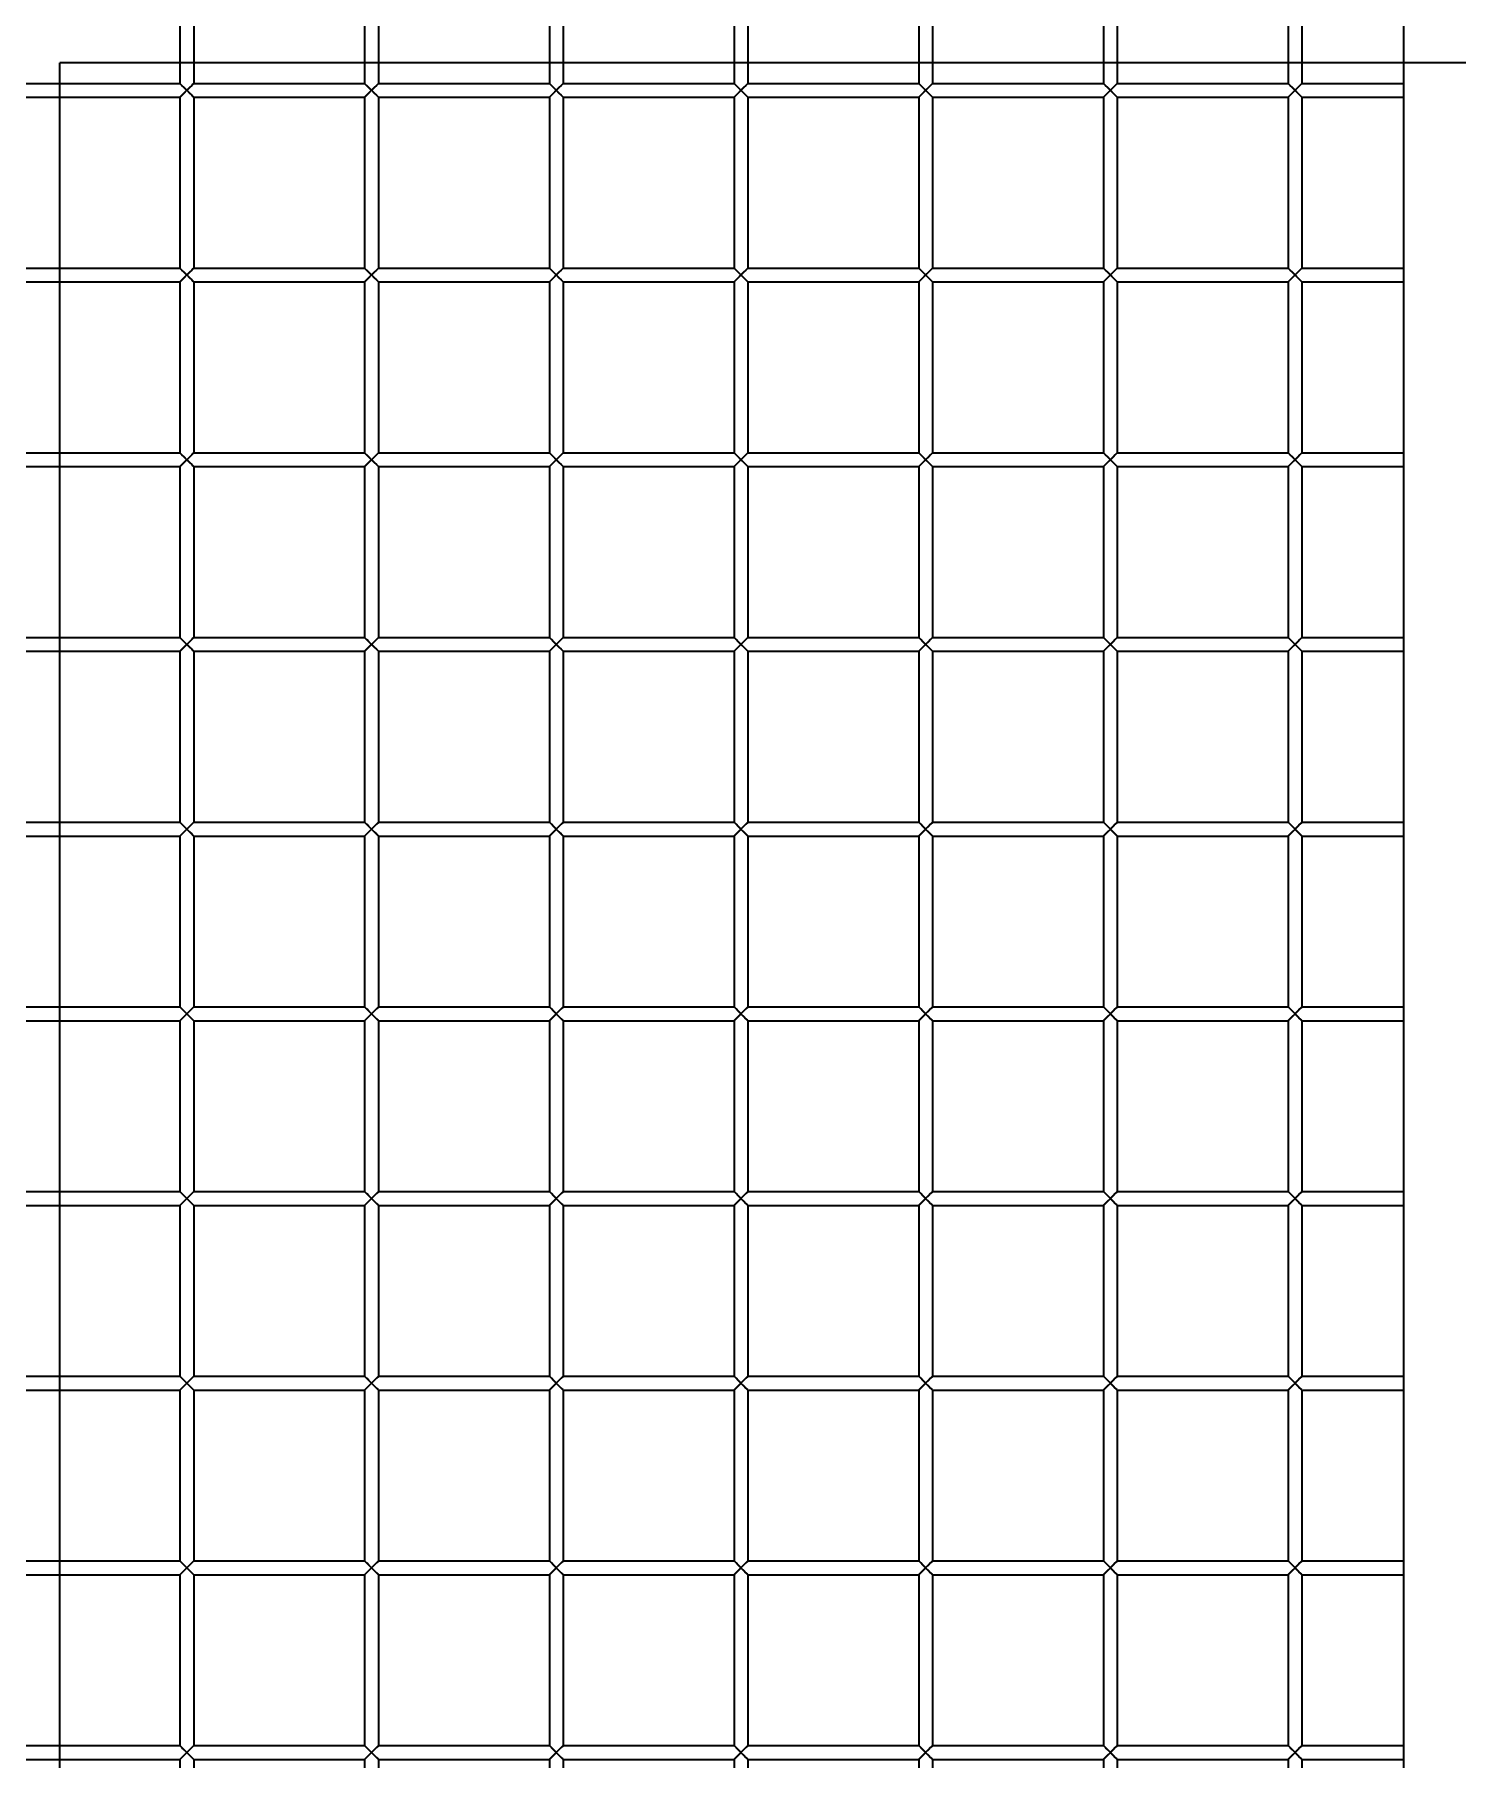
# Model space of a CAD drawing. Header units: millimetres. Extents: x 32496 to 166256, y 3504 to 23939.
# Drawn here: x 71164.5 to 71472.7, y 12866.7 to 13240.3 of the extents above; entities that cross this region are included whole.
import ezdxf

# ---------------------------------------------------------------- set-up
doc = ezdxf.new("R2010")
doc.units = ezdxf.units.MM
doc.layers.get('0').update_dxf_attribs({"lineweight": 35})

# ---------------------------------------------------------------- blocks, each defined once
blk = doc.blocks.new('DRGTJHYTHRTTR')
at = {"color": 7, "linetype": 'Continuous'}
for p in [(60371.04, -49732.69), (53249.04, -50285.69)]:
    blk.add_line(p, (53249.04, -49732.69), dxfattribs=at)
blk = doc.blocks.new('8-1250')
at = {"linetype": 'Continuous'}
for p, q in [((-1585.13, -33446.27), (-1585.13, -34431.79)), ((-1850.13, -33704.79), (-1850.13, -33741.79)), ((-1847.13, -33704.79), (-1847.13, -33741.79)), ((-1810.13, -33704.79), (-1810.13, -33741.79)), ((-1807.13, -33704.79), (-1807.13, -33741.79)), ((-1770.13, -33704.79), (-1770.13, -33741.79)), ((-1767.13, -33704.79), (-1767.13, -33741.79)), ((-1730.13, -33704.79), (-1730.13, -33741.79)), ((-1727.13, -33704.79), (-1727.13, -33741.79)), ((-1690.13, -33704.79), (-1690.13, -33741.79)), ((-1687.13, -33704.79), (-1687.13, -33741.79)), ((-1650.13, -33704.79), (-1650.13, -33741.79)), ((-1647.13, -33704.79), (-1647.13, -33741.79)), ((-1610.13, -33704.79), (-1610.13, -33741.79)), ((-1607.13, -33704.79), (-1607.13, -33741.79)), ((-1887.13, -33741.79), (-1850.13, -33741.79)), ((-1850.13, -33741.79), (-1847.13, -33744.79)), ((-1850.13, -33744.79), (-1847.13, -33741.79)), ((-1847.13, -33741.79), (-1810.13, -33741.79)), ((-1810.13, -33741.79), (-1807.13, -33744.79)), ((-1810.13, -33744.79), (-1807.13, -33741.79)), ((-1807.13, -33741.79), (-1770.13, -33741.79)), ((-1770.13, -33741.79), (-1767.13, -33744.79)), ((-1770.13, -33744.79), (-1767.13, -33741.79)), ((-1767.13, -33741.79), (-1730.13, -33741.79)), ((-1730.13, -33741.79), (-1727.13, -33744.79)), ((-1730.13, -33744.79), (-1727.13, -33741.79)), ((-1727.13, -33741.79), (-1690.13, -33741.79)), ((-1690.13, -33741.79), (-1687.13, -33744.79)), ((-1690.13, -33744.79), (-1687.13, -33741.79)), ((-1687.13, -33741.79), (-1650.13, -33741.79)), ((-1650.13, -33741.79), (-1647.13, -33744.79)), ((-1650.13, -33744.79), (-1647.13, -33741.79)), ((-1647.13, -33741.79), (-1610.13, -33741.79)), ((-1610.13, -33741.79), (-1607.13, -33744.79)), ((-1610.13, -33744.79), (-1607.13, -33741.79)), ((-1607.13, -33741.79), (-1585.13, -33741.79)), ((-1887.13, -33744.79), (-1850.13, -33744.79)), ((-1850.13, -33744.79), (-1850.13, -33781.79)), ((-1850.01, -33744.67), (-1849.22, -33743.88)), ((-1849.22, -33743.88), (-1848.63, -33743.29)), ((-1847.13, -33744.79), (-1847.13, -33781.79)), ((-1847.13, -33744.79), (-1810.13, -33744.79)), ((-1810.13, -33744.79), (-1810.13, -33781.79)), ((-1810.01, -33744.67), (-1809.22, -33743.88)), ((-1809.22, -33743.88), (-1808.63, -33743.29)), ((-1807.13, -33744.79), (-1807.13, -33781.79)), ((-1807.13, -33744.79), (-1770.13, -33744.79)), ((-1770.13, -33744.79), (-1770.13, -33781.79)), ((-1770.01, -33744.67), (-1769.22, -33743.88)), ((-1769.22, -33743.88), (-1768.63, -33743.29)), ((-1767.13, -33744.79), (-1730.13, -33744.79)), ((-1767.13, -33744.79), (-1767.13, -33781.79)), ((-1730.13, -33744.79), (-1730.13, -33781.79)), ((-1730.01, -33744.67), (-1729.22, -33743.88)), ((-1729.22, -33743.88), (-1728.63, -33743.29)), ((-1727.13, -33744.79), (-1690.13, -33744.79)), ((-1727.13, -33744.79), (-1727.13, -33781.79)), ((-1690.13, -33744.79), (-1690.13, -33781.79)), ((-1690.01, -33744.67), (-1689.22, -33743.88)), ((-1689.22, -33743.88), (-1688.63, -33743.29)), ((-1687.13, -33744.79), (-1650.13, -33744.79)), ((-1687.13, -33744.79), (-1687.13, -33781.79)), ((-1650.13, -33744.79), (-1650.13, -33781.79)), ((-1650.01, -33744.67), (-1649.22, -33743.88)), ((-1649.22, -33743.88), (-1648.63, -33743.29)), ((-1647.13, -33744.79), (-1610.13, -33744.79)), ((-1647.13, -33744.79), (-1647.13, -33781.79)), ((-1610.13, -33744.79), (-1610.13, -33781.79)), ((-1610.01, -33744.67), (-1609.22, -33743.88)), ((-1609.22, -33743.88), (-1608.63, -33743.29)), ((-1607.13, -33744.79), (-1585.13, -33744.79)), ((-1607.13, -33744.79), (-1607.13, -33781.79)), ((-1887.13, -33781.79), (-1850.13, -33781.79)), ((-1850.13, -33781.79), (-1847.13, -33784.79)), ((-1850.13, -33784.79), (-1847.13, -33781.79)), ((-1847.13, -33781.79), (-1810.13, -33781.79)), ((-1810.13, -33781.79), (-1807.13, -33784.79)), ((-1810.13, -33784.79), (-1807.13, -33781.79)), ((-1807.13, -33781.79), (-1770.13, -33781.79)), ((-1770.13, -33781.79), (-1767.13, -33784.79)), ((-1770.13, -33784.79), (-1767.13, -33781.79)), ((-1767.13, -33781.79), (-1730.13, -33781.79)), ((-1730.13, -33781.79), (-1727.13, -33784.79)), ((-1730.13, -33784.79), (-1727.13, -33781.79)), ((-1727.13, -33781.79), (-1690.13, -33781.79)), ((-1690.13, -33781.79), (-1687.13, -33784.79)), ((-1690.13, -33784.79), (-1687.13, -33781.79)), ((-1687.13, -33781.79), (-1650.13, -33781.79)), ((-1650.13, -33781.79), (-1647.13, -33784.79)), ((-1650.13, -33784.79), (-1647.13, -33781.79)), ((-1647.13, -33781.79), (-1610.13, -33781.79)), ((-1610.13, -33781.79), (-1607.13, -33784.79)), ((-1610.13, -33784.79), (-1607.13, -33781.79)), ((-1607.13, -33781.79), (-1585.13, -33781.79)), ((-1887.13, -33784.79), (-1850.13, -33784.79)), ((-1850.13, -33784.79), (-1850.13, -33821.79)), ((-1850.01, -33784.67), (-1849.22, -33783.88)), ((-1849.22, -33783.88), (-1848.63, -33783.29)), ((-1847.13, -33784.79), (-1847.13, -33821.79)), ((-1847.13, -33784.79), (-1810.13, -33784.79)), ((-1810.13, -33784.79), (-1810.13, -33821.79)), ((-1810.01, -33784.67), (-1809.22, -33783.88)), ((-1809.22, -33783.88), (-1808.63, -33783.29)), ((-1807.13, -33784.79), (-1807.13, -33821.79)), ((-1807.13, -33784.79), (-1770.13, -33784.79)), ((-1770.13, -33784.79), (-1770.13, -33821.79)), ((-1770.01, -33784.67), (-1769.22, -33783.88)), ((-1769.22, -33783.88), (-1768.63, -33783.29)), ((-1767.13, -33784.79), (-1730.13, -33784.79)), ((-1767.13, -33784.79), (-1767.13, -33821.79)), ((-1730.13, -33784.79), (-1730.13, -33821.79)), ((-1730.01, -33784.67), (-1729.22, -33783.88)), ((-1729.22, -33783.88), (-1728.63, -33783.29)), ((-1727.13, -33784.79), (-1690.13, -33784.79)), ((-1727.13, -33784.79), (-1727.13, -33821.79)), ((-1690.13, -33784.79), (-1690.13, -33821.79)), ((-1690.01, -33784.67), (-1689.22, -33783.88)), ((-1689.22, -33783.88), (-1688.63, -33783.29)), ((-1687.13, -33784.79), (-1650.13, -33784.79)), ((-1687.13, -33784.79), (-1687.13, -33821.79)), ((-1650.13, -33784.79), (-1650.13, -33821.79)), ((-1650.01, -33784.67), (-1649.22, -33783.88)), ((-1649.22, -33783.88), (-1648.63, -33783.29)), ((-1647.13, -33784.79), (-1610.13, -33784.79)), ((-1647.13, -33784.79), (-1647.13, -33821.79)), ((-1610.13, -33784.79), (-1610.13, -33821.79)), ((-1610.01, -33784.67), (-1609.22, -33783.88)), ((-1609.22, -33783.88), (-1608.63, -33783.29)), ((-1607.13, -33784.79), (-1585.13, -33784.79)), ((-1607.13, -33784.79), (-1607.13, -33821.79)), ((-1887.13, -33821.79), (-1850.13, -33821.79)), ((-1850.13, -33821.79), (-1847.13, -33824.79)), ((-1850.13, -33824.79), (-1847.13, -33821.79)), ((-1850.01, -33824.67), (-1849.22, -33823.88)), ((-1849.22, -33823.88), (-1848.63, -33823.29)), ((-1847.13, -33821.79), (-1810.13, -33821.79)), ((-1810.13, -33821.79), (-1807.13, -33824.79)), ((-1810.13, -33824.79), (-1807.13, -33821.79)), ((-1810.01, -33824.67), (-1809.22, -33823.88)), ((-1809.22, -33823.88), (-1808.63, -33823.29)), ((-1807.13, -33821.79), (-1770.13, -33821.79)), ((-1770.13, -33821.79), (-1767.13, -33824.79)), ((-1770.13, -33824.79), (-1767.13, -33821.79)), ((-1770.01, -33824.67), (-1769.22, -33823.88)), ((-1769.22, -33823.88), (-1768.63, -33823.29)), ((-1767.13, -33821.79), (-1730.13, -33821.79)), ((-1730.13, -33821.79), (-1727.13, -33824.79)), ((-1730.13, -33824.79), (-1727.13, -33821.79)), ((-1730.01, -33824.67), (-1729.22, -33823.88)), ((-1729.22, -33823.88), (-1728.63, -33823.29)), ((-1727.13, -33821.79), (-1690.13, -33821.79)), ((-1690.13, -33821.79), (-1687.13, -33824.79)), ((-1690.13, -33824.79), (-1687.13, -33821.79)), ((-1690.01, -33824.67), (-1689.22, -33823.88)), ((-1689.22, -33823.88), (-1688.63, -33823.29)), ((-1687.13, -33821.79), (-1650.13, -33821.79)), ((-1650.13, -33821.79), (-1647.13, -33824.79)), ((-1650.13, -33824.79), (-1647.13, -33821.79)), ((-1650.01, -33824.67), (-1649.22, -33823.88)), ((-1649.22, -33823.88), (-1648.63, -33823.29)), ((-1647.13, -33821.79), (-1610.13, -33821.79)), ((-1610.13, -33821.79), (-1607.13, -33824.79)), ((-1610.13, -33824.79), (-1607.13, -33821.79)), ((-1610.01, -33824.67), (-1609.22, -33823.88)), ((-1609.22, -33823.88), (-1608.63, -33823.29)), ((-1607.13, -33821.79), (-1585.13, -33821.79)), ((-1887.13, -33824.79), (-1850.13, -33824.79)), ((-1850.13, -33824.79), (-1850.13, -33861.79)), ((-1847.13, -33824.79), (-1810.13, -33824.79)), ((-1847.13, -33824.79), (-1847.13, -33861.79)), ((-1810.13, -33824.79), (-1810.13, -33861.79)), ((-1807.13, -33824.79), (-1770.13, -33824.79)), ((-1807.13, -33824.79), (-1807.13, -33861.79)), ((-1770.13, -33824.79), (-1770.13, -33861.79)), ((-1767.13, -33824.79), (-1730.13, -33824.79)), ((-1767.13, -33824.79), (-1767.13, -33861.79)), ((-1730.13, -33824.79), (-1730.13, -33861.79)), ((-1727.13, -33824.79), (-1690.13, -33824.79)), ((-1727.13, -33824.79), (-1727.13, -33861.79)), ((-1690.13, -33824.79), (-1690.13, -33861.79)), ((-1687.13, -33824.79), (-1650.13, -33824.79)), ((-1687.13, -33824.79), (-1687.13, -33861.79)), ((-1650.13, -33824.79), (-1650.13, -33861.79)), ((-1647.13, -33824.79), (-1610.13, -33824.79)), ((-1647.13, -33824.79), (-1647.13, -33861.79)), ((-1610.13, -33824.79), (-1610.13, -33861.79)), ((-1607.13, -33824.79), (-1585.13, -33824.79)), ((-1607.13, -33824.79), (-1607.13, -33861.79)), ((-1887.13, -33861.79), (-1850.13, -33861.79)), ((-1887.13, -33864.79), (-1850.13, -33864.79)), ((-1850.13, -33861.79), (-1847.13, -33864.79)), ((-1850.13, -33864.79), (-1847.13, -33861.79)), ((-1850.13, -33864.79), (-1850.13, -33901.79)), ((-1850.01, -33864.67), (-1849.22, -33863.88)), ((-1849.22, -33863.88), (-1848.63, -33863.29)), ((-1847.13, -33861.79), (-1810.13, -33861.79)), ((-1847.13, -33864.79), (-1810.13, -33864.79)), ((-1847.13, -33864.79), (-1847.13, -33901.79)), ((-1810.13, -33861.79), (-1807.13, -33864.79)), ((-1810.13, -33864.79), (-1807.13, -33861.79)), ((-1810.13, -33864.79), (-1810.13, -33901.79)), ((-1810.01, -33864.67), (-1809.22, -33863.88)), ((-1809.22, -33863.88), (-1808.63, -33863.29)), ((-1807.13, -33861.79), (-1770.13, -33861.79)), ((-1807.13, -33864.79), (-1770.13, -33864.79)), ((-1807.13, -33864.79), (-1807.13, -33901.79)), ((-1770.13, -33861.79), (-1767.13, -33864.79)), ((-1770.13, -33864.79), (-1767.13, -33861.79)), ((-1770.13, -33864.79), (-1770.13, -33901.79)), ((-1770.01, -33864.67), (-1769.22, -33863.88)), ((-1769.22, -33863.88), (-1768.63, -33863.29)), ((-1767.13, -33861.79), (-1730.13, -33861.79)), ((-1767.13, -33864.79), (-1730.13, -33864.79)), ((-1767.13, -33864.79), (-1767.13, -33901.79)), ((-1730.13, -33861.79), (-1727.13, -33864.79)), ((-1730.13, -33864.79), (-1727.13, -33861.79)), ((-1730.13, -33864.79), (-1730.13, -33901.79)), ((-1730.01, -33864.67), (-1729.22, -33863.88)), ((-1729.22, -33863.88), (-1728.63, -33863.29)), ((-1727.13, -33861.79), (-1690.13, -33861.79)), ((-1727.13, -33864.79), (-1690.13, -33864.79)), ((-1727.13, -33864.79), (-1727.13, -33901.79)), ((-1690.13, -33861.79), (-1687.13, -33864.79)), ((-1690.13, -33864.79), (-1687.13, -33861.79)), ((-1690.13, -33864.79), (-1690.13, -33901.79)), ((-1690.01, -33864.67), (-1689.22, -33863.88)), ((-1689.22, -33863.88), (-1688.63, -33863.29)), ((-1687.13, -33861.79), (-1650.13, -33861.79)), ((-1687.13, -33864.79), (-1650.13, -33864.79)), ((-1687.13, -33864.79), (-1687.13, -33901.79)), ((-1650.13, -33861.79), (-1647.13, -33864.79)), ((-1650.13, -33864.79), (-1647.13, -33861.79)), ((-1650.13, -33864.79), (-1650.13, -33901.79)), ((-1650.01, -33864.67), (-1649.22, -33863.88)), ((-1649.22, -33863.88), (-1648.63, -33863.29)), ((-1647.13, -33861.79), (-1610.13, -33861.79)), ((-1647.13, -33864.79), (-1610.13, -33864.79)), ((-1647.13, -33864.79), (-1647.13, -33901.79)), ((-1610.13, -33861.79), (-1607.13, -33864.79)), ((-1610.13, -33864.79), (-1607.13, -33861.79)), ((-1610.13, -33864.79), (-1610.13, -33901.79)), ((-1610.01, -33864.67), (-1609.22, -33863.88)), ((-1609.22, -33863.88), (-1608.63, -33863.29)), ((-1607.13, -33861.79), (-1585.13, -33861.79)), ((-1607.13, -33864.79), (-1585.13, -33864.79)), ((-1607.13, -33864.79), (-1607.13, -33901.79)), ((-1887.13, -33901.79), (-1850.13, -33901.79)), ((-1850.13, -33901.79), (-1847.13, -33904.79)), ((-1850.13, -33904.79), (-1847.13, -33901.79)), ((-1847.13, -33901.79), (-1810.13, -33901.79)), ((-1810.13, -33901.79), (-1807.13, -33904.79)), ((-1810.13, -33904.79), (-1807.13, -33901.79)), ((-1807.13, -33901.79), (-1770.13, -33901.79)), ((-1770.13, -33901.79), (-1767.13, -33904.79)), ((-1770.13, -33904.79), (-1767.13, -33901.79)), ((-1767.13, -33901.79), (-1730.13, -33901.79)), ((-1730.13, -33901.79), (-1727.13, -33904.79)), ((-1730.13, -33904.79), (-1727.13, -33901.79)), ((-1727.13, -33901.79), (-1690.13, -33901.79)), ((-1690.13, -33901.79), (-1687.13, -33904.79)), ((-1690.13, -33904.79), (-1687.13, -33901.79)), ((-1687.13, -33901.79), (-1650.13, -33901.79)), ((-1650.13, -33901.79), (-1647.13, -33904.79)), ((-1650.13, -33904.79), (-1647.13, -33901.79)), ((-1647.13, -33901.79), (-1610.13, -33901.79)), ((-1610.13, -33901.79), (-1607.13, -33904.79)), ((-1610.13, -33904.79), (-1607.13, -33901.79)), ((-1607.13, -33901.79), (-1585.13, -33901.79)), ((-1887.13, -33904.79), (-1850.13, -33904.79)), ((-1850.13, -33904.79), (-1850.13, -33941.79)), ((-1850.01, -33904.67), (-1849.22, -33903.88)), ((-1849.22, -33903.88), (-1848.63, -33903.29)), ((-1847.13, -33904.79), (-1810.13, -33904.79)), ((-1847.13, -33904.79), (-1847.13, -33941.79)), ((-1810.13, -33904.79), (-1810.13, -33941.79)), ((-1810.01, -33904.67), (-1809.22, -33903.88)), ((-1809.22, -33903.88), (-1808.63, -33903.29)), ((-1807.13, -33904.79), (-1770.13, -33904.79)), ((-1807.13, -33904.79), (-1807.13, -33941.79)), ((-1770.13, -33904.79), (-1770.13, -33941.79)), ((-1770.01, -33904.67), (-1769.22, -33903.88)), ((-1769.22, -33903.88), (-1768.63, -33903.29)), ((-1767.13, -33904.79), (-1730.13, -33904.79)), ((-1767.13, -33904.79), (-1767.13, -33941.79)), ((-1730.13, -33904.79), (-1730.13, -33941.79)), ((-1730.01, -33904.67), (-1729.22, -33903.88)), ((-1729.22, -33903.88), (-1728.63, -33903.29)), ((-1727.13, -33904.79), (-1690.13, -33904.79)), ((-1727.13, -33904.79), (-1727.13, -33941.79)), ((-1690.13, -33904.79), (-1690.13, -33941.79)), ((-1690.01, -33904.67), (-1689.22, -33903.88)), ((-1689.22, -33903.88), (-1688.63, -33903.29)), ((-1687.13, -33904.79), (-1650.13, -33904.79)), ((-1687.13, -33904.79), (-1687.13, -33941.79)), ((-1650.13, -33904.79), (-1650.13, -33941.79)), ((-1650.01, -33904.67), (-1649.22, -33903.88)), ((-1649.22, -33903.88), (-1648.63, -33903.29)), ((-1647.13, -33904.79), (-1610.13, -33904.79)), ((-1647.13, -33904.79), (-1647.13, -33941.79)), ((-1610.13, -33904.79), (-1610.13, -33941.79)), ((-1610.01, -33904.67), (-1609.22, -33903.88)), ((-1609.22, -33903.88), (-1608.63, -33903.29)), ((-1607.13, -33904.79), (-1585.13, -33904.79)), ((-1607.13, -33904.79), (-1607.13, -33941.79)), ((-1887.13, -33941.79), (-1850.13, -33941.79)), ((-1850.13, -33941.79), (-1847.13, -33944.79)), ((-1850.13, -33944.79), (-1847.13, -33941.79)), ((-1849.22, -33943.88), (-1848.63, -33943.29)), ((-1847.13, -33941.79), (-1810.13, -33941.79)), ((-1810.13, -33941.79), (-1807.13, -33944.79)), ((-1810.13, -33944.79), (-1807.13, -33941.79)), ((-1809.22, -33943.88), (-1808.63, -33943.29)), ((-1807.13, -33941.79), (-1770.13, -33941.79)), ((-1770.13, -33941.79), (-1767.13, -33944.79)), ((-1770.13, -33944.79), (-1767.13, -33941.79)), ((-1769.22, -33943.88), (-1768.63, -33943.29)), ((-1767.13, -33941.79), (-1730.13, -33941.79)), ((-1730.13, -33941.79), (-1727.13, -33944.79)), ((-1730.13, -33944.79), (-1727.13, -33941.79)), ((-1729.22, -33943.88), (-1728.63, -33943.29)), ((-1727.13, -33941.79), (-1690.13, -33941.79)), ((-1690.13, -33941.79), (-1687.13, -33944.79)), ((-1690.13, -33944.79), (-1687.13, -33941.79)), ((-1689.22, -33943.88), (-1688.63, -33943.29)), ((-1687.13, -33941.79), (-1650.13, -33941.79)), ((-1650.13, -33941.79), (-1647.13, -33944.79)), ((-1650.13, -33944.79), (-1647.13, -33941.79)), ((-1649.22, -33943.88), (-1648.63, -33943.29)), ((-1647.13, -33941.79), (-1610.13, -33941.79)), ((-1610.13, -33941.79), (-1607.13, -33944.79)), ((-1610.13, -33944.79), (-1607.13, -33941.79)), ((-1609.22, -33943.88), (-1608.63, -33943.29)), ((-1607.13, -33941.79), (-1585.13, -33941.79)), ((-1887.13, -33944.79), (-1850.13, -33944.79)), ((-1850.13, -33944.79), (-1850.13, -33981.79)), ((-1850.01, -33944.67), (-1849.22, -33943.88)), ((-1847.13, -33944.79), (-1810.13, -33944.79)), ((-1847.13, -33944.79), (-1847.13, -33981.79)), ((-1810.13, -33944.79), (-1810.13, -33981.79)), ((-1810.01, -33944.67), (-1809.22, -33943.88)), ((-1807.13, -33944.79), (-1770.13, -33944.79)), ((-1807.13, -33944.79), (-1807.13, -33981.79)), ((-1770.13, -33944.79), (-1770.13, -33981.79)), ((-1770.01, -33944.67), (-1769.22, -33943.88)), ((-1767.13, -33944.79), (-1730.13, -33944.79)), ((-1767.13, -33944.79), (-1767.13, -33981.79)), ((-1730.13, -33944.79), (-1730.13, -33981.79)), ((-1730.01, -33944.67), (-1729.22, -33943.88)), ((-1727.13, -33944.79), (-1690.13, -33944.79)), ((-1727.13, -33944.79), (-1727.13, -33981.79)), ((-1690.13, -33944.79), (-1690.13, -33981.79)), ((-1690.01, -33944.67), (-1689.22, -33943.88)), ((-1687.13, -33944.79), (-1650.13, -33944.79)), ((-1687.13, -33944.79), (-1687.13, -33981.79)), ((-1650.13, -33944.79), (-1650.13, -33981.79)), ((-1650.01, -33944.67), (-1649.22, -33943.88)), ((-1647.13, -33944.79), (-1610.13, -33944.79)), ((-1647.13, -33944.79), (-1647.13, -33981.79)), ((-1610.13, -33944.79), (-1610.13, -33981.79)), ((-1610.01, -33944.67), (-1609.22, -33943.88)), ((-1607.13, -33944.79), (-1585.13, -33944.79)), ((-1607.13, -33944.79), (-1607.13, -33981.79)), ((-1887.13, -33981.79), (-1850.13, -33981.79)), ((-1887.13, -33984.79), (-1850.13, -33984.79)), ((-1850.13, -33981.79), (-1847.13, -33984.79)), ((-1850.13, -33984.79), (-1847.13, -33981.79)), ((-1850.13, -33984.79), (-1850.13, -34021.79)), ((-1850.01, -33984.67), (-1849.22, -33983.88)), ((-1849.22, -33983.88), (-1848.63, -33983.29)), ((-1847.13, -33981.79), (-1810.13, -33981.79)), ((-1847.13, -33984.79), (-1810.13, -33984.79)), ((-1847.13, -33984.79), (-1847.13, -34021.79)), ((-1810.13, -33981.79), (-1807.13, -33984.79)), ((-1810.13, -33984.79), (-1807.13, -33981.79)), ((-1810.13, -33984.79), (-1810.13, -34021.79)), ((-1810.01, -33984.67), (-1809.22, -33983.88)), ((-1809.22, -33983.88), (-1808.63, -33983.29)), ((-1807.13, -33981.79), (-1770.13, -33981.79)), ((-1807.13, -33984.79), (-1770.13, -33984.79)), ((-1807.13, -33984.79), (-1807.13, -34021.79)), ((-1770.13, -33981.79), (-1767.13, -33984.79)), ((-1770.13, -33984.79), (-1767.13, -33981.79)), ((-1770.13, -33984.79), (-1770.13, -34021.79)), ((-1770.01, -33984.67), (-1769.22, -33983.88)), ((-1769.22, -33983.88), (-1768.63, -33983.29)), ((-1767.13, -33981.79), (-1730.13, -33981.79)), ((-1767.13, -33984.79), (-1730.13, -33984.79)), ((-1767.13, -33984.79), (-1767.13, -34021.79)), ((-1730.13, -33981.79), (-1727.13, -33984.79)), ((-1730.13, -33984.79), (-1727.13, -33981.79)), ((-1730.13, -33984.79), (-1730.13, -34021.79)), ((-1730.01, -33984.67), (-1729.22, -33983.88)), ((-1729.22, -33983.88), (-1728.63, -33983.29)), ((-1727.13, -33981.79), (-1690.13, -33981.79)), ((-1727.13, -33984.79), (-1690.13, -33984.79)), ((-1727.13, -33984.79), (-1727.13, -34021.79)), ((-1690.13, -33981.79), (-1687.13, -33984.79)), ((-1690.13, -33984.79), (-1687.13, -33981.79)), ((-1690.13, -33984.79), (-1690.13, -34021.79)), ((-1690.01, -33984.67), (-1689.22, -33983.88)), ((-1689.22, -33983.88), (-1688.63, -33983.29)), ((-1687.13, -33981.79), (-1650.13, -33981.79)), ((-1687.13, -33984.79), (-1650.13, -33984.79)), ((-1687.13, -33984.79), (-1687.13, -34021.79)), ((-1650.13, -33981.79), (-1647.13, -33984.79)), ((-1650.13, -33984.79), (-1647.13, -33981.79)), ((-1650.13, -33984.79), (-1650.13, -34021.79)), ((-1650.01, -33984.67), (-1649.22, -33983.88)), ((-1649.22, -33983.88), (-1648.63, -33983.29)), ((-1647.13, -33981.79), (-1610.13, -33981.79)), ((-1647.13, -33984.79), (-1610.13, -33984.79)), ((-1647.13, -33984.79), (-1647.13, -34021.79)), ((-1610.13, -33981.79), (-1607.13, -33984.79)), ((-1610.13, -33984.79), (-1607.13, -33981.79)), ((-1610.13, -33984.79), (-1610.13, -34021.79)), ((-1610.01, -33984.67), (-1609.22, -33983.88)), ((-1609.22, -33983.88), (-1608.63, -33983.29)), ((-1607.13, -33981.79), (-1585.13, -33981.79)), ((-1607.13, -33984.79), (-1585.13, -33984.79)), ((-1607.13, -33984.79), (-1607.13, -34021.79)), ((-1887.13, -34021.79), (-1850.13, -34021.79)), ((-1850.13, -34021.79), (-1847.13, -34024.79)), ((-1850.13, -34024.79), (-1847.13, -34021.79)), ((-1847.13, -34021.79), (-1810.13, -34021.79)), ((-1810.13, -34021.79), (-1807.13, -34024.79)), ((-1810.13, -34024.79), (-1807.13, -34021.79)), ((-1807.13, -34021.79), (-1770.13, -34021.79)), ((-1770.13, -34021.79), (-1767.13, -34024.79)), ((-1770.13, -34024.79), (-1767.13, -34021.79)), ((-1767.13, -34021.79), (-1730.13, -34021.79)), ((-1730.13, -34021.79), (-1727.13, -34024.79)), ((-1730.13, -34024.79), (-1727.13, -34021.79)), ((-1727.13, -34021.79), (-1690.13, -34021.79)), ((-1690.13, -34021.79), (-1687.13, -34024.79)), ((-1690.13, -34024.79), (-1687.13, -34021.79)), ((-1687.13, -34021.79), (-1650.13, -34021.79)), ((-1650.13, -34021.79), (-1647.13, -34024.79)), ((-1650.13, -34024.79), (-1647.13, -34021.79)), ((-1647.13, -34021.79), (-1610.13, -34021.79)), ((-1610.13, -34021.79), (-1607.13, -34024.79)), ((-1610.13, -34024.79), (-1607.13, -34021.79)), ((-1607.13, -34021.79), (-1585.13, -34021.79)), ((-1887.13, -34024.79), (-1850.13, -34024.79)), ((-1850.13, -34024.79), (-1850.13, -34061.79)), ((-1850.01, -34024.67), (-1849.22, -34023.88)), ((-1849.22, -34023.88), (-1848.63, -34023.29)), ((-1847.13, -34024.79), (-1810.13, -34024.79)), ((-1847.13, -34024.79), (-1847.13, -34061.79)), ((-1810.13, -34024.79), (-1810.13, -34061.79)), ((-1810.01, -34024.67), (-1809.22, -34023.88)), ((-1809.22, -34023.88), (-1808.63, -34023.29)), ((-1807.13, -34024.79), (-1770.13, -34024.79)), ((-1807.13, -34024.79), (-1807.13, -34061.79)), ((-1770.13, -34024.79), (-1770.13, -34061.79)), ((-1770.01, -34024.67), (-1769.22, -34023.88)), ((-1769.22, -34023.88), (-1768.63, -34023.29)), ((-1767.13, -34024.79), (-1730.13, -34024.79)), ((-1767.13, -34024.79), (-1767.13, -34061.79)), ((-1730.13, -34024.79), (-1730.13, -34061.79)), ((-1730.01, -34024.67), (-1729.22, -34023.88)), ((-1729.22, -34023.88), (-1728.63, -34023.29)), ((-1727.13, -34024.79), (-1690.13, -34024.79)), ((-1727.13, -34024.79), (-1727.13, -34061.79)), ((-1690.13, -34024.79), (-1690.13, -34061.79)), ((-1690.01, -34024.67), (-1689.22, -34023.88)), ((-1689.22, -34023.88), (-1688.63, -34023.29)), ((-1687.13, -34024.79), (-1650.13, -34024.79)), ((-1687.13, -34024.79), (-1687.13, -34061.79)), ((-1650.13, -34024.79), (-1650.13, -34061.79)), ((-1650.01, -34024.67), (-1649.22, -34023.88)), ((-1649.22, -34023.88), (-1648.63, -34023.29)), ((-1647.13, -34024.79), (-1610.13, -34024.79)), ((-1647.13, -34024.79), (-1647.13, -34061.79)), ((-1610.13, -34024.79), (-1610.13, -34061.79)), ((-1610.01, -34024.67), (-1609.22, -34023.88)), ((-1609.22, -34023.88), (-1608.63, -34023.29)), ((-1607.13, -34024.79), (-1585.13, -34024.79)), ((-1607.13, -34024.79), (-1607.13, -34061.79)), ((-1887.13, -34061.79), (-1850.13, -34061.79)), ((-1850.13, -34061.79), (-1847.13, -34064.79)), ((-1850.13, -34064.79), (-1847.13, -34061.79)), ((-1849.22, -34063.88), (-1848.63, -34063.29)), ((-1847.13, -34061.79), (-1810.13, -34061.79)), ((-1810.13, -34061.79), (-1807.13, -34064.79)), ((-1810.13, -34064.79), (-1807.13, -34061.79)), ((-1809.22, -34063.88), (-1808.63, -34063.29)), ((-1807.13, -34061.79), (-1770.13, -34061.79)), ((-1770.13, -34061.79), (-1767.13, -34064.79)), ((-1770.13, -34064.79), (-1767.13, -34061.79)), ((-1769.22, -34063.88), (-1768.63, -34063.29)), ((-1767.13, -34061.79), (-1730.13, -34061.79)), ((-1730.13, -34061.79), (-1727.13, -34064.79)), ((-1730.13, -34064.79), (-1727.13, -34061.79)), ((-1729.22, -34063.88), (-1728.63, -34063.29)), ((-1727.13, -34061.79), (-1690.13, -34061.79)), ((-1690.13, -34061.79), (-1687.13, -34064.79)), ((-1690.13, -34064.79), (-1687.13, -34061.79)), ((-1689.22, -34063.88), (-1688.63, -34063.29)), ((-1687.13, -34061.79), (-1650.13, -34061.79)), ((-1650.13, -34061.79), (-1647.13, -34064.79)), ((-1650.13, -34064.79), (-1647.13, -34061.79)), ((-1649.22, -34063.88), (-1648.63, -34063.29)), ((-1647.13, -34061.79), (-1610.13, -34061.79)), ((-1610.13, -34061.79), (-1607.13, -34064.79)), ((-1610.13, -34064.79), (-1607.13, -34061.79)), ((-1609.22, -34063.88), (-1608.63, -34063.29)), ((-1607.13, -34061.79), (-1585.13, -34061.79)), ((-1887.13, -34064.79), (-1850.13, -34064.79)), ((-1850.13, -34064.79), (-1850.13, -34101.79)), ((-1850.01, -34064.67), (-1849.22, -34063.88)), ((-1847.13, -34064.79), (-1810.13, -34064.79)), ((-1847.13, -34064.79), (-1847.13, -34101.79)), ((-1810.13, -34064.79), (-1810.13, -34101.79)), ((-1810.01, -34064.67), (-1809.22, -34063.88)), ((-1807.13, -34064.79), (-1770.13, -34064.79)), ((-1807.13, -34064.79), (-1807.13, -34101.79)), ((-1770.13, -34064.79), (-1770.13, -34101.79)), ((-1770.01, -34064.67), (-1769.22, -34063.88)), ((-1767.13, -34064.79), (-1730.13, -34064.79)), ((-1767.13, -34064.79), (-1767.13, -34101.79)), ((-1730.13, -34064.79), (-1730.13, -34101.79)), ((-1730.01, -34064.67), (-1729.22, -34063.88)), ((-1727.13, -34064.79), (-1690.13, -34064.79)), ((-1727.13, -34064.79), (-1727.13, -34101.79)), ((-1690.13, -34064.79), (-1690.13, -34101.79)), ((-1690.01, -34064.67), (-1689.22, -34063.88)), ((-1687.13, -34064.79), (-1650.13, -34064.79)), ((-1687.13, -34064.79), (-1687.13, -34101.79)), ((-1650.13, -34064.79), (-1650.13, -34101.79)), ((-1650.01, -34064.67), (-1649.22, -34063.88)), ((-1647.13, -34064.79), (-1610.13, -34064.79)), ((-1647.13, -34064.79), (-1647.13, -34101.79)), ((-1610.13, -34064.79), (-1610.13, -34101.79)), ((-1610.01, -34064.67), (-1609.22, -34063.88)), ((-1607.13, -34064.79), (-1585.13, -34064.79)), ((-1607.13, -34064.79), (-1607.13, -34101.79)), ((-1887.13, -34101.79), (-1850.13, -34101.79)), ((-1850.13, -34101.79), (-1847.13, -34104.79)), ((-1850.13, -34104.79), (-1847.13, -34101.79)), ((-1850.01, -34104.67), (-1849.22, -34103.88)), ((-1849.22, -34103.88), (-1848.63, -34103.29)), ((-1847.13, -34101.79), (-1810.13, -34101.79)), ((-1810.13, -34101.79), (-1807.13, -34104.79)), ((-1810.13, -34104.79), (-1807.13, -34101.79)), ((-1810.01, -34104.67), (-1809.22, -34103.88)), ((-1809.22, -34103.88), (-1808.63, -34103.29)), ((-1807.13, -34101.79), (-1770.13, -34101.79)), ((-1770.13, -34101.79), (-1767.13, -34104.79)), ((-1770.13, -34104.79), (-1767.13, -34101.79)), ((-1770.01, -34104.67), (-1769.22, -34103.88)), ((-1769.22, -34103.88), (-1768.63, -34103.29)), ((-1767.13, -34101.79), (-1730.13, -34101.79)), ((-1730.13, -34101.79), (-1727.13, -34104.79)), ((-1730.13, -34104.79), (-1727.13, -34101.79)), ((-1730.01, -34104.67), (-1729.22, -34103.88)), ((-1729.22, -34103.88), (-1728.63, -34103.29)), ((-1727.13, -34101.79), (-1690.13, -34101.79)), ((-1690.13, -34101.79), (-1687.13, -34104.79)), ((-1690.13, -34104.79), (-1687.13, -34101.79)), ((-1690.01, -34104.67), (-1689.22, -34103.88)), ((-1689.22, -34103.88), (-1688.63, -34103.29)), ((-1687.13, -34101.79), (-1650.13, -34101.79)), ((-1650.13, -34101.79), (-1647.13, -34104.79)), ((-1650.13, -34104.79), (-1647.13, -34101.79)), ((-1650.01, -34104.67), (-1649.22, -34103.88)), ((-1649.22, -34103.88), (-1648.63, -34103.29)), ((-1647.13, -34101.79), (-1610.13, -34101.79)), ((-1610.13, -34101.79), (-1607.13, -34104.79)), ((-1610.13, -34104.79), (-1607.13, -34101.79)), ((-1610.01, -34104.67), (-1609.22, -34103.88)), ((-1609.22, -34103.88), (-1608.63, -34103.29)), ((-1607.13, -34101.79), (-1585.13, -34101.79)), ((-1887.13, -34104.79), (-1850.13, -34104.79)), ((-1850.13, -34104.79), (-1850.13, -34141.79)), ((-1847.13, -34104.79), (-1810.13, -34104.79)), ((-1847.13, -34104.79), (-1847.13, -34141.79)), ((-1810.13, -34104.79), (-1810.13, -34141.79)), ((-1807.13, -34104.79), (-1770.13, -34104.79)), ((-1807.13, -34104.79), (-1807.13, -34141.79)), ((-1770.13, -34104.79), (-1770.13, -34141.79)), ((-1767.13, -34104.79), (-1730.13, -34104.79)), ((-1767.13, -34104.79), (-1767.13, -34141.79)), ((-1730.13, -34104.79), (-1730.13, -34141.79)), ((-1727.13, -34104.79), (-1690.13, -34104.79)), ((-1727.13, -34104.79), (-1727.13, -34141.79)), ((-1690.13, -34104.79), (-1690.13, -34141.79)), ((-1687.13, -34104.79), (-1650.13, -34104.79)), ((-1687.13, -34104.79), (-1687.13, -34141.79)), ((-1650.13, -34104.79), (-1650.13, -34141.79)), ((-1647.13, -34104.79), (-1610.13, -34104.79)), ((-1647.13, -34104.79), (-1647.13, -34141.79)), ((-1610.13, -34104.79), (-1610.13, -34141.79)), ((-1607.13, -34104.79), (-1585.13, -34104.79)), ((-1607.13, -34104.79), (-1607.13, -34141.79))]:
    blk.add_line(p, q, dxfattribs=at)
for points in [[(-1847.24, -33741.9), (-1847.56, -33742.22), (-1848.05, -33742.71), (-1848.63, -33743.29)], [(-1807.24, -33741.9), (-1807.56, -33742.22), (-1808.05, -33742.71), (-1808.63, -33743.29)], [(-1767.24, -33741.9), (-1767.56, -33742.22), (-1768.05, -33742.71), (-1768.63, -33743.29)], [(-1727.24, -33741.9), (-1727.56, -33742.22), (-1728.05, -33742.71), (-1728.63, -33743.29)], [(-1687.24, -33741.9), (-1687.56, -33742.22), (-1688.05, -33742.71), (-1688.63, -33743.29)], [(-1647.24, -33741.9), (-1647.56, -33742.22), (-1648.05, -33742.71), (-1648.63, -33743.29)], [(-1607.24, -33741.9), (-1607.56, -33742.22), (-1608.05, -33742.71), (-1608.63, -33743.29)], [(-1848.63, -33743.29), (-1849.21, -33742.7), (-1849.69, -33742.23)], [(-1848.63, -33743.29), (-1848.04, -33743.88), (-1847.57, -33744.35), (-1847.24, -33744.67)], [(-1808.63, -33743.29), (-1809.21, -33742.7), (-1809.69, -33742.23)], [(-1808.63, -33743.29), (-1808.04, -33743.88), (-1807.57, -33744.35), (-1807.24, -33744.67)], [(-1768.63, -33743.29), (-1769.21, -33742.7), (-1769.69, -33742.23)], [(-1768.63, -33743.29), (-1768.04, -33743.88), (-1767.57, -33744.35), (-1767.24, -33744.67)], [(-1728.63, -33743.29), (-1729.21, -33742.7), (-1729.69, -33742.23)], [(-1728.63, -33743.29), (-1728.04, -33743.88), (-1727.57, -33744.35), (-1727.24, -33744.67)], [(-1688.63, -33743.29), (-1689.21, -33742.7), (-1689.69, -33742.23)], [(-1688.63, -33743.29), (-1688.04, -33743.88), (-1687.57, -33744.35), (-1687.24, -33744.67)], [(-1648.63, -33743.29), (-1649.21, -33742.7), (-1649.69, -33742.23)], [(-1648.63, -33743.29), (-1648.04, -33743.88), (-1647.57, -33744.35), (-1647.24, -33744.67)], [(-1608.63, -33743.29), (-1609.21, -33742.7), (-1609.69, -33742.23)], [(-1608.63, -33743.29), (-1608.04, -33743.88), (-1607.57, -33744.35), (-1607.24, -33744.67)], [(-1848.63, -33783.29), (-1849.21, -33782.7), (-1849.69, -33782.23)], [(-1847.24, -33781.9), (-1847.56, -33782.22), (-1848.05, -33782.71), (-1848.63, -33783.29)], [(-1808.63, -33783.29), (-1809.21, -33782.7), (-1809.69, -33782.23)], [(-1807.24, -33781.9), (-1807.56, -33782.22), (-1808.05, -33782.71), (-1808.63, -33783.29)], [(-1768.63, -33783.29), (-1769.21, -33782.7), (-1769.69, -33782.23)], [(-1767.24, -33781.9), (-1767.56, -33782.22), (-1768.05, -33782.71), (-1768.63, -33783.29)], [(-1728.63, -33783.29), (-1729.21, -33782.7), (-1729.69, -33782.23)], [(-1727.24, -33781.9), (-1727.56, -33782.22), (-1728.05, -33782.71), (-1728.63, -33783.29)], [(-1688.63, -33783.29), (-1689.21, -33782.7), (-1689.69, -33782.23)], [(-1687.24, -33781.9), (-1687.56, -33782.22), (-1688.05, -33782.71), (-1688.63, -33783.29)], [(-1648.63, -33783.29), (-1649.21, -33782.7), (-1649.69, -33782.23)], [(-1647.24, -33781.9), (-1647.56, -33782.22), (-1648.05, -33782.71), (-1648.63, -33783.29)], [(-1608.63, -33783.29), (-1609.21, -33782.7), (-1609.69, -33782.23)], [(-1607.24, -33781.9), (-1607.56, -33782.22), (-1608.05, -33782.71), (-1608.63, -33783.29)], [(-1848.63, -33783.29), (-1848.04, -33783.88), (-1847.57, -33784.35), (-1847.24, -33784.67)], [(-1808.63, -33783.29), (-1808.04, -33783.88), (-1807.57, -33784.35), (-1807.24, -33784.67)], [(-1768.63, -33783.29), (-1768.04, -33783.88), (-1767.57, -33784.35), (-1767.24, -33784.67)], [(-1728.63, -33783.29), (-1728.04, -33783.88), (-1727.57, -33784.35), (-1727.24, -33784.67)], [(-1688.63, -33783.29), (-1688.04, -33783.88), (-1687.57, -33784.35), (-1687.24, -33784.67)], [(-1648.63, -33783.29), (-1648.04, -33783.88), (-1647.57, -33784.35), (-1647.24, -33784.67)], [(-1608.63, -33783.29), (-1608.04, -33783.88), (-1607.57, -33784.35), (-1607.24, -33784.67)], [(-1848.63, -33823.29), (-1849.21, -33822.7), (-1849.69, -33822.23)], [(-1847.24, -33821.9), (-1847.56, -33822.22), (-1848.05, -33822.71), (-1848.63, -33823.29)], [(-1848.63, -33823.29), (-1848.04, -33823.88), (-1847.57, -33824.35), (-1847.24, -33824.67)], [(-1808.63, -33823.29), (-1809.21, -33822.7), (-1809.69, -33822.23)], [(-1807.24, -33821.9), (-1807.56, -33822.22), (-1808.05, -33822.71), (-1808.63, -33823.29)], [(-1808.63, -33823.29), (-1808.04, -33823.88), (-1807.57, -33824.35), (-1807.24, -33824.67)], [(-1768.63, -33823.29), (-1769.21, -33822.7), (-1769.69, -33822.23)], [(-1767.24, -33821.9), (-1767.56, -33822.22), (-1768.05, -33822.71), (-1768.63, -33823.29)], [(-1768.63, -33823.29), (-1768.04, -33823.88), (-1767.57, -33824.35), (-1767.24, -33824.67)], [(-1728.63, -33823.29), (-1729.21, -33822.7), (-1729.69, -33822.23)], [(-1727.24, -33821.9), (-1727.56, -33822.22), (-1728.05, -33822.71), (-1728.63, -33823.29)], [(-1728.63, -33823.29), (-1728.04, -33823.88), (-1727.57, -33824.35), (-1727.24, -33824.67)], [(-1688.63, -33823.29), (-1689.21, -33822.7), (-1689.69, -33822.23)], [(-1687.24, -33821.9), (-1687.56, -33822.22), (-1688.05, -33822.71), (-1688.63, -33823.29)], [(-1688.63, -33823.29), (-1688.04, -33823.88), (-1687.57, -33824.35), (-1687.24, -33824.67)], [(-1648.63, -33823.29), (-1649.21, -33822.7), (-1649.69, -33822.23)], [(-1647.24, -33821.9), (-1647.56, -33822.22), (-1648.05, -33822.71), (-1648.63, -33823.29)], [(-1648.63, -33823.29), (-1648.04, -33823.88), (-1647.57, -33824.35), (-1647.24, -33824.67)], [(-1608.63, -33823.29), (-1609.21, -33822.7), (-1609.69, -33822.23)], [(-1607.24, -33821.9), (-1607.56, -33822.22), (-1608.05, -33822.71), (-1608.63, -33823.29)], [(-1608.63, -33823.29), (-1608.04, -33823.88), (-1607.57, -33824.35), (-1607.24, -33824.67)], [(-1848.63, -33863.29), (-1849.21, -33862.7), (-1849.69, -33862.23)], [(-1847.24, -33861.9), (-1847.56, -33862.22), (-1848.05, -33862.71), (-1848.63, -33863.29)], [(-1848.63, -33863.29), (-1848.04, -33863.88), (-1847.57, -33864.35), (-1847.24, -33864.67)], [(-1808.63, -33863.29), (-1809.21, -33862.7), (-1809.69, -33862.23)], [(-1807.24, -33861.9), (-1807.56, -33862.22), (-1808.05, -33862.71), (-1808.63, -33863.29)], [(-1808.63, -33863.29), (-1808.04, -33863.88), (-1807.57, -33864.35), (-1807.24, -33864.67)], [(-1768.63, -33863.29), (-1769.21, -33862.7), (-1769.69, -33862.23)], [(-1767.24, -33861.9), (-1767.56, -33862.22), (-1768.05, -33862.71), (-1768.63, -33863.29)], [(-1768.63, -33863.29), (-1768.04, -33863.88), (-1767.57, -33864.35), (-1767.24, -33864.67)], [(-1728.63, -33863.29), (-1729.21, -33862.7), (-1729.69, -33862.23)], [(-1727.24, -33861.9), (-1727.56, -33862.22), (-1728.05, -33862.71), (-1728.63, -33863.29)], [(-1728.63, -33863.29), (-1728.04, -33863.88), (-1727.57, -33864.35), (-1727.24, -33864.67)], [(-1688.63, -33863.29), (-1689.21, -33862.7), (-1689.69, -33862.23)], [(-1687.24, -33861.9), (-1687.56, -33862.22), (-1688.05, -33862.71), (-1688.63, -33863.29)], [(-1688.63, -33863.29), (-1688.04, -33863.88), (-1687.57, -33864.35), (-1687.24, -33864.67)], [(-1648.63, -33863.29), (-1649.21, -33862.7), (-1649.69, -33862.23)], [(-1647.24, -33861.9), (-1647.56, -33862.22), (-1648.05, -33862.71), (-1648.63, -33863.29)], [(-1648.63, -33863.29), (-1648.04, -33863.88), (-1647.57, -33864.35), (-1647.24, -33864.67)], [(-1608.63, -33863.29), (-1609.21, -33862.7), (-1609.69, -33862.23)], [(-1607.24, -33861.9), (-1607.56, -33862.22), (-1608.05, -33862.71), (-1608.63, -33863.29)], [(-1608.63, -33863.29), (-1608.04, -33863.88), (-1607.57, -33864.35), (-1607.24, -33864.67)], [(-1848.63, -33903.29), (-1849.21, -33902.7), (-1849.69, -33902.23)], [(-1847.24, -33901.9), (-1847.56, -33902.22), (-1848.05, -33902.71), (-1848.63, -33903.29)], [(-1808.63, -33903.29), (-1809.21, -33902.7), (-1809.69, -33902.23)], [(-1807.24, -33901.9), (-1807.56, -33902.22), (-1808.05, -33902.71), (-1808.63, -33903.29)], [(-1768.63, -33903.29), (-1769.21, -33902.7), (-1769.69, -33902.23)], [(-1767.24, -33901.9), (-1767.56, -33902.22), (-1768.05, -33902.71), (-1768.63, -33903.29)], [(-1728.63, -33903.29), (-1729.21, -33902.7), (-1729.69, -33902.23)], [(-1727.24, -33901.9), (-1727.56, -33902.22), (-1728.05, -33902.71), (-1728.63, -33903.29)], [(-1688.63, -33903.29), (-1689.21, -33902.7), (-1689.69, -33902.23)], [(-1687.24, -33901.9), (-1687.56, -33902.22), (-1688.05, -33902.71), (-1688.63, -33903.29)], [(-1648.63, -33903.29), (-1649.21, -33902.7), (-1649.69, -33902.23)], [(-1647.24, -33901.9), (-1647.56, -33902.22), (-1648.05, -33902.71), (-1648.63, -33903.29)], [(-1608.63, -33903.29), (-1609.21, -33902.7), (-1609.69, -33902.23)], [(-1607.24, -33901.9), (-1607.56, -33902.22), (-1608.05, -33902.71), (-1608.63, -33903.29)], [(-1848.63, -33903.29), (-1848.04, -33903.88), (-1847.57, -33904.35), (-1847.24, -33904.67)], [(-1808.63, -33903.29), (-1808.04, -33903.88), (-1807.57, -33904.35), (-1807.24, -33904.67)], [(-1768.63, -33903.29), (-1768.04, -33903.88), (-1767.57, -33904.35), (-1767.24, -33904.67)], [(-1728.63, -33903.29), (-1728.04, -33903.88), (-1727.57, -33904.35), (-1727.24, -33904.67)], [(-1688.63, -33903.29), (-1688.04, -33903.88), (-1687.57, -33904.35), (-1687.24, -33904.67)], [(-1648.63, -33903.29), (-1648.04, -33903.88), (-1647.57, -33904.35), (-1647.24, -33904.67)], [(-1608.63, -33903.29), (-1608.04, -33903.88), (-1607.57, -33904.35), (-1607.24, -33904.67)], [(-1848.63, -33943.29), (-1849.21, -33942.7), (-1849.69, -33942.23)], [(-1847.24, -33941.9), (-1847.56, -33942.22), (-1848.05, -33942.71), (-1848.63, -33943.29)], [(-1848.63, -33943.29), (-1848.04, -33943.88), (-1847.57, -33944.35), (-1847.24, -33944.67)], [(-1808.63, -33943.29), (-1809.21, -33942.7), (-1809.69, -33942.23)], [(-1807.24, -33941.9), (-1807.56, -33942.22), (-1808.05, -33942.71), (-1808.63, -33943.29)], [(-1808.63, -33943.29), (-1808.04, -33943.88), (-1807.57, -33944.35), (-1807.24, -33944.67)], [(-1768.63, -33943.29), (-1769.21, -33942.7), (-1769.69, -33942.23)], [(-1767.24, -33941.9), (-1767.56, -33942.22), (-1768.05, -33942.71), (-1768.63, -33943.29)], [(-1768.63, -33943.29), (-1768.04, -33943.88), (-1767.57, -33944.35), (-1767.24, -33944.67)], [(-1728.63, -33943.29), (-1729.21, -33942.7), (-1729.69, -33942.23)], [(-1727.24, -33941.9), (-1727.56, -33942.22), (-1728.05, -33942.71), (-1728.63, -33943.29)], [(-1728.63, -33943.29), (-1728.04, -33943.88), (-1727.57, -33944.35), (-1727.24, -33944.67)], [(-1688.63, -33943.29), (-1689.21, -33942.7), (-1689.69, -33942.23)], [(-1687.24, -33941.9), (-1687.56, -33942.22), (-1688.05, -33942.71), (-1688.63, -33943.29)], [(-1688.63, -33943.29), (-1688.04, -33943.88), (-1687.57, -33944.35), (-1687.24, -33944.67)], [(-1648.63, -33943.29), (-1649.21, -33942.7), (-1649.69, -33942.23)], [(-1647.24, -33941.9), (-1647.56, -33942.22), (-1648.05, -33942.71), (-1648.63, -33943.29)], [(-1648.63, -33943.29), (-1648.04, -33943.88), (-1647.57, -33944.35), (-1647.24, -33944.67)], [(-1608.63, -33943.29), (-1609.21, -33942.7), (-1609.69, -33942.23)], [(-1607.24, -33941.9), (-1607.56, -33942.22), (-1608.05, -33942.71), (-1608.63, -33943.29)], [(-1608.63, -33943.29), (-1608.04, -33943.88), (-1607.57, -33944.35), (-1607.24, -33944.67)], [(-1848.63, -33983.29), (-1849.21, -33982.7), (-1849.69, -33982.23)], [(-1847.24, -33981.9), (-1847.56, -33982.22), (-1848.05, -33982.71), (-1848.63, -33983.29)], [(-1848.63, -33983.29), (-1848.04, -33983.88), (-1847.57, -33984.35), (-1847.24, -33984.67)], [(-1808.63, -33983.29), (-1809.21, -33982.7), (-1809.69, -33982.23)], [(-1807.24, -33981.9), (-1807.56, -33982.22), (-1808.05, -33982.71), (-1808.63, -33983.29)], [(-1808.63, -33983.29), (-1808.04, -33983.88), (-1807.57, -33984.35), (-1807.24, -33984.67)], [(-1768.63, -33983.29), (-1769.21, -33982.7), (-1769.69, -33982.23)], [(-1767.24, -33981.9), (-1767.56, -33982.22), (-1768.05, -33982.71), (-1768.63, -33983.29)], [(-1768.63, -33983.29), (-1768.04, -33983.88), (-1767.57, -33984.35), (-1767.24, -33984.67)], [(-1728.63, -33983.29), (-1729.21, -33982.7), (-1729.69, -33982.23)], [(-1727.24, -33981.9), (-1727.56, -33982.22), (-1728.05, -33982.71), (-1728.63, -33983.29)], [(-1728.63, -33983.29), (-1728.04, -33983.88), (-1727.57, -33984.35), (-1727.24, -33984.67)], [(-1688.63, -33983.29), (-1689.21, -33982.7), (-1689.69, -33982.23)], [(-1687.24, -33981.9), (-1687.56, -33982.22), (-1688.05, -33982.71), (-1688.63, -33983.29)], [(-1688.63, -33983.29), (-1688.04, -33983.88), (-1687.57, -33984.35), (-1687.24, -33984.67)], [(-1648.63, -33983.29), (-1649.21, -33982.7), (-1649.69, -33982.23)], [(-1647.24, -33981.9), (-1647.56, -33982.22), (-1648.05, -33982.71), (-1648.63, -33983.29)], [(-1648.63, -33983.29), (-1648.04, -33983.88), (-1647.57, -33984.35), (-1647.24, -33984.67)], [(-1608.63, -33983.29), (-1609.21, -33982.7), (-1609.69, -33982.23)], [(-1607.24, -33981.9), (-1607.56, -33982.22), (-1608.05, -33982.71), (-1608.63, -33983.29)], [(-1608.63, -33983.29), (-1608.04, -33983.88), (-1607.57, -33984.35), (-1607.24, -33984.67)], [(-1848.63, -34023.29), (-1849.21, -34022.7), (-1849.69, -34022.23)], [(-1847.24, -34021.9), (-1847.56, -34022.22), (-1848.05, -34022.71), (-1848.63, -34023.29)], [(-1808.63, -34023.29), (-1809.21, -34022.7), (-1809.69, -34022.23)], [(-1807.24, -34021.9), (-1807.56, -34022.22), (-1808.05, -34022.71), (-1808.63, -34023.29)], [(-1768.63, -34023.29), (-1769.21, -34022.7), (-1769.69, -34022.23)], [(-1767.24, -34021.9), (-1767.56, -34022.22), (-1768.05, -34022.71), (-1768.63, -34023.29)], [(-1728.63, -34023.29), (-1729.21, -34022.7), (-1729.69, -34022.23)], [(-1727.24, -34021.9), (-1727.56, -34022.22), (-1728.05, -34022.71), (-1728.63, -34023.29)], [(-1688.63, -34023.29), (-1689.21, -34022.7), (-1689.69, -34022.23)], [(-1687.24, -34021.9), (-1687.56, -34022.22), (-1688.05, -34022.71), (-1688.63, -34023.29)], [(-1648.63, -34023.29), (-1649.21, -34022.7), (-1649.69, -34022.23)], [(-1647.24, -34021.9), (-1647.56, -34022.22), (-1648.05, -34022.71), (-1648.63, -34023.29)], [(-1608.63, -34023.29), (-1609.21, -34022.7), (-1609.69, -34022.23)], [(-1607.24, -34021.9), (-1607.56, -34022.22), (-1608.05, -34022.71), (-1608.63, -34023.29)], [(-1848.63, -34023.29), (-1848.04, -34023.88), (-1847.57, -34024.35), (-1847.24, -34024.67)], [(-1808.63, -34023.29), (-1808.04, -34023.88), (-1807.57, -34024.35), (-1807.24, -34024.67)], [(-1768.63, -34023.29), (-1768.04, -34023.88), (-1767.57, -34024.35), (-1767.24, -34024.67)], [(-1728.63, -34023.29), (-1728.04, -34023.88), (-1727.57, -34024.35), (-1727.24, -34024.67)], [(-1688.63, -34023.29), (-1688.04, -34023.88), (-1687.57, -34024.35), (-1687.24, -34024.67)], [(-1648.63, -34023.29), (-1648.04, -34023.88), (-1647.57, -34024.35), (-1647.24, -34024.67)], [(-1608.63, -34023.29), (-1608.04, -34023.88), (-1607.57, -34024.35), (-1607.24, -34024.67)], [(-1848.63, -34063.29), (-1849.21, -34062.7), (-1849.69, -34062.23)], [(-1847.24, -34061.9), (-1847.56, -34062.22), (-1848.05, -34062.71), (-1848.63, -34063.29)], [(-1848.63, -34063.29), (-1848.04, -34063.88), (-1847.57, -34064.35), (-1847.24, -34064.67)], [(-1808.63, -34063.29), (-1809.21, -34062.7), (-1809.69, -34062.23)], [(-1807.24, -34061.9), (-1807.56, -34062.22), (-1808.05, -34062.71), (-1808.63, -34063.29)], [(-1808.63, -34063.29), (-1808.04, -34063.88), (-1807.57, -34064.35), (-1807.24, -34064.67)], [(-1768.63, -34063.29), (-1769.21, -34062.7), (-1769.69, -34062.23)], [(-1767.24, -34061.9), (-1767.56, -34062.22), (-1768.05, -34062.71), (-1768.63, -34063.29)], [(-1768.63, -34063.29), (-1768.04, -34063.88), (-1767.57, -34064.35), (-1767.24, -34064.67)], [(-1728.63, -34063.29), (-1729.21, -34062.7), (-1729.69, -34062.23)], [(-1727.24, -34061.9), (-1727.56, -34062.22), (-1728.05, -34062.71), (-1728.63, -34063.29)], [(-1728.63, -34063.29), (-1728.04, -34063.88), (-1727.57, -34064.35), (-1727.24, -34064.67)], [(-1688.63, -34063.29), (-1689.21, -34062.7), (-1689.69, -34062.23)], [(-1687.24, -34061.9), (-1687.56, -34062.22), (-1688.05, -34062.71), (-1688.63, -34063.29)], [(-1688.63, -34063.29), (-1688.04, -34063.88), (-1687.57, -34064.35), (-1687.24, -34064.67)], [(-1648.63, -34063.29), (-1649.21, -34062.7), (-1649.69, -34062.23)], [(-1647.24, -34061.9), (-1647.56, -34062.22), (-1648.05, -34062.71), (-1648.63, -34063.29)], [(-1648.63, -34063.29), (-1648.04, -34063.88), (-1647.57, -34064.35), (-1647.24, -34064.67)], [(-1608.63, -34063.29), (-1609.21, -34062.7), (-1609.69, -34062.23)], [(-1607.24, -34061.9), (-1607.56, -34062.22), (-1608.05, -34062.71), (-1608.63, -34063.29)], [(-1608.63, -34063.29), (-1608.04, -34063.88), (-1607.57, -34064.35), (-1607.24, -34064.67)], [(-1848.63, -34103.29), (-1849.21, -34102.7), (-1849.69, -34102.23)], [(-1847.24, -34101.9), (-1847.56, -34102.22), (-1848.05, -34102.71), (-1848.63, -34103.29)], [(-1848.63, -34103.29), (-1848.04, -34103.88), (-1847.57, -34104.35), (-1847.24, -34104.67)], [(-1808.63, -34103.29), (-1809.21, -34102.7), (-1809.69, -34102.23)], [(-1807.24, -34101.9), (-1807.56, -34102.22), (-1808.05, -34102.71), (-1808.63, -34103.29)], [(-1808.63, -34103.29), (-1808.04, -34103.88), (-1807.57, -34104.35), (-1807.24, -34104.67)], [(-1768.63, -34103.29), (-1769.21, -34102.7), (-1769.69, -34102.23)], [(-1767.24, -34101.9), (-1767.56, -34102.22), (-1768.05, -34102.71), (-1768.63, -34103.29)], [(-1768.63, -34103.29), (-1768.04, -34103.88), (-1767.57, -34104.35), (-1767.24, -34104.67)], [(-1728.63, -34103.29), (-1729.21, -34102.7), (-1729.69, -34102.23)], [(-1727.24, -34101.9), (-1727.56, -34102.22), (-1728.05, -34102.71), (-1728.63, -34103.29)], [(-1728.63, -34103.29), (-1728.04, -34103.88), (-1727.57, -34104.35), (-1727.24, -34104.67)], [(-1688.63, -34103.29), (-1689.21, -34102.7), (-1689.69, -34102.23)], [(-1687.24, -34101.9), (-1687.56, -34102.22), (-1688.05, -34102.71), (-1688.63, -34103.29)], [(-1688.63, -34103.29), (-1688.04, -34103.88), (-1687.57, -34104.35), (-1687.24, -34104.67)], [(-1648.63, -34103.29), (-1649.21, -34102.7), (-1649.69, -34102.23)], [(-1647.24, -34101.9), (-1647.56, -34102.22), (-1648.05, -34102.71), (-1648.63, -34103.29)], [(-1648.63, -34103.29), (-1648.04, -34103.88), (-1647.57, -34104.35), (-1647.24, -34104.67)], [(-1608.63, -34103.29), (-1609.21, -34102.7), (-1609.69, -34102.23)], [(-1607.24, -34101.9), (-1607.56, -34102.22), (-1608.05, -34102.71), (-1608.63, -34103.29)], [(-1608.63, -34103.29), (-1608.04, -34103.88), (-1607.57, -34104.35), (-1607.24, -34104.67)]]:
    blk.add_lwpolyline(points, dxfattribs=at)

msp = doc.modelspace()

# ---------------------------------------------------------------- block references
at = {"color": 6}
msp.add_blockref('8-1250', (73046.131, 46971.457), dxfattribs=at)
msp.add_blockref('DRGTJHYTHRTTR', (17920.951, 62966.819))

doc.saveas('drawing.dxf')
